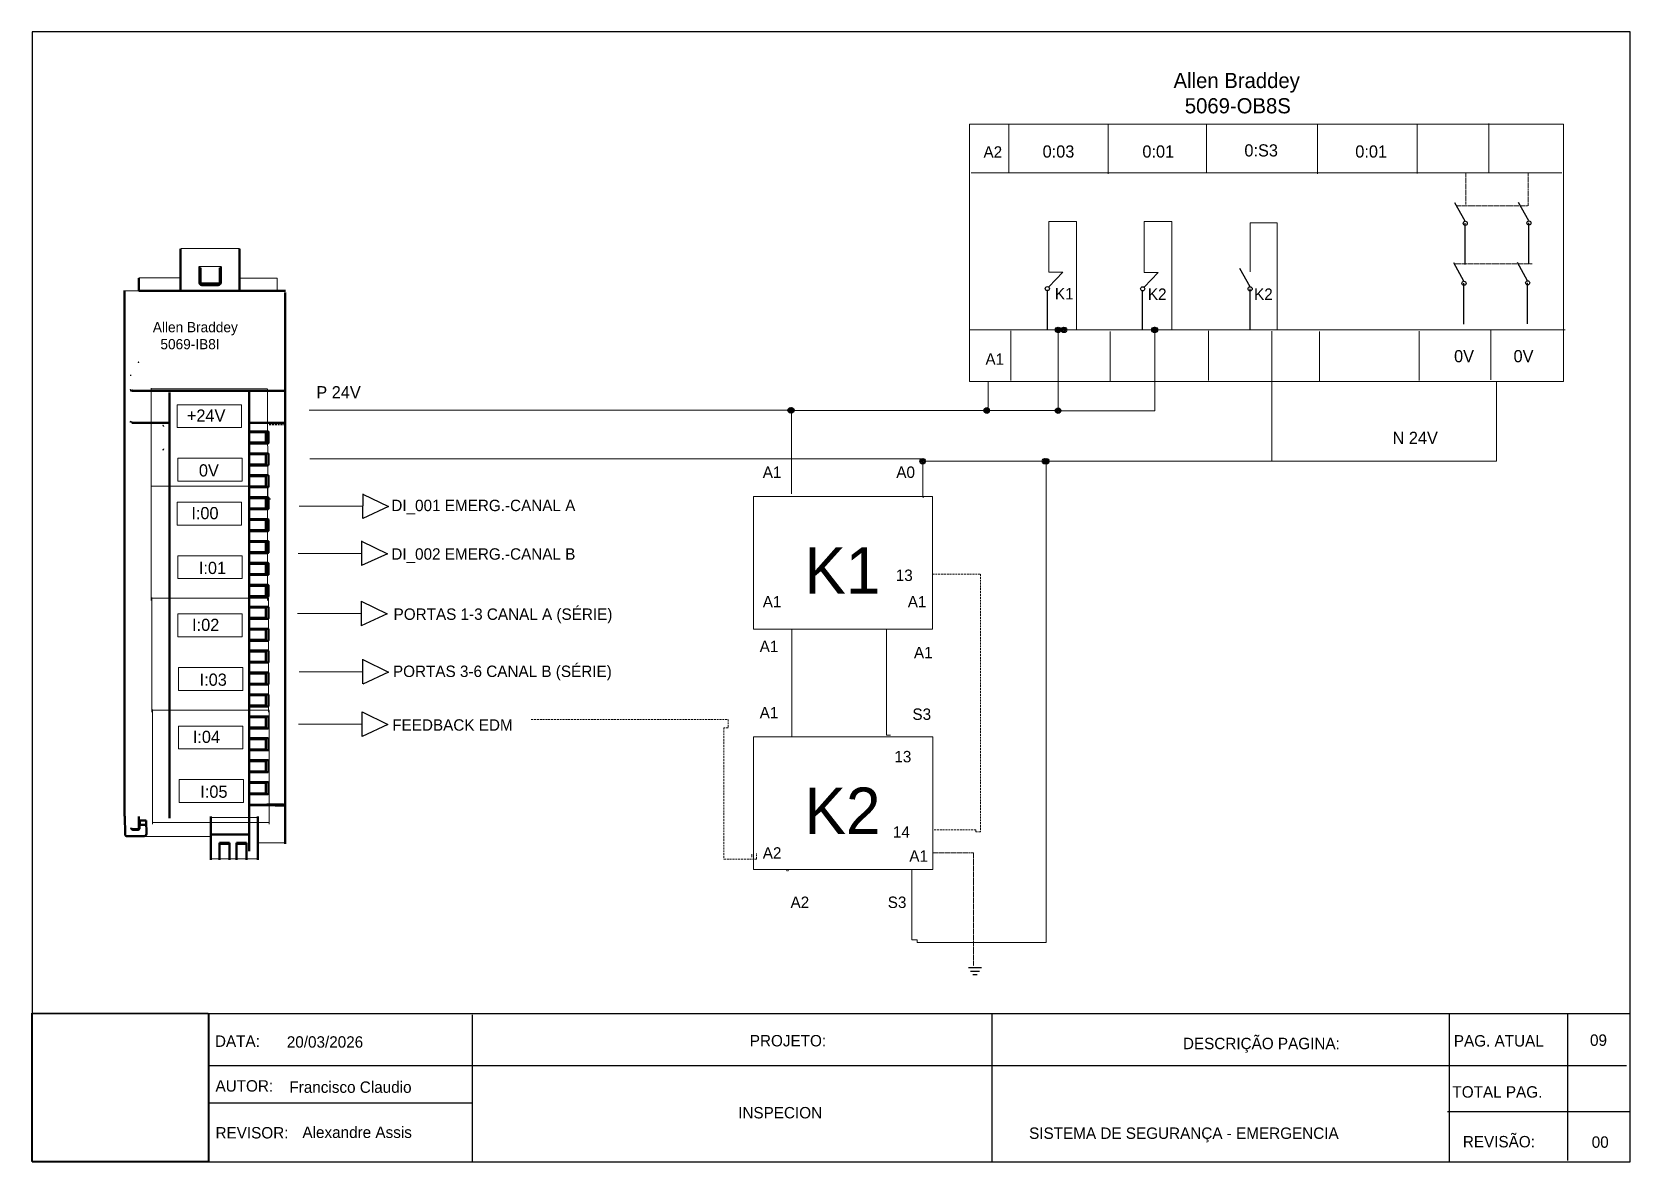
# Model space of a CAD drawing. Extents: x -891 to 6596, y -1 to 298.
# Drawn here: x 3119.2 to 3539.2, y 0.8 to 297.9 of the extents above; entities that cross this region are included whole.
import ezdxf

# ---------------------------------------------------------------- set-up
doc = ezdxf.new("R2010")
doc.units = 0
doc.header["$MEASUREMENT"] = 0
doc.linetypes.add('DASHED', pattern=[0.75, 0.5, -0.25])
doc.linetypes.add('HIDDEN2', pattern=[0.1875, 0.125, -0.0625])
for name, color, linetype, lineweight in [('AM_0', 7, 'Continuous', 50), ('AM_4', 3, 'Continuous', 25), ('AM_9', 6, 'DASHED', 25)]:
    doc.layers.add(name, color=color, linetype=linetype, lineweight=lineweight)
doc.layers.add('RED_2.5mm^2', color=1, linetype='Continuous')
doc.layers.add('SYMS', color=7, linetype='Continuous')
doc.styles.add('WD', font='romans.shx')
picture_1 = doc.add_image_def('image1.png', size_in_pixel=(222, 187))

# ---------------------------------------------------------------- blocks, each defined once
blk = doc.blocks.new('WDDOT')
for radius in [0.72, 0.449, 0.223]:
    blk.add_circle((0, 0), radius)
blk = doc.blocks.new('VGND2')
for p, q in [((0.09375, 0), (-0.09375, 0)), ((-0.0625, -0.046875), (0.0625, -0.046875)), ((-0.03125, -0.09375), (0.03125, -0.09375))]:
    blk.add_line(p, q)
at = {"style": 'WD', "flags": 1}
blk.add_attdef('X2TERM01', (0, 0), '', height=0.01, dxfattribs=at)

msp = doc.modelspace()

# ---------------------------------------------------------------- linework, layer by layer
for p, q in [((3539.212, 297.898), (3119.212, 297.898)), ((3119.212, 297.898), (3119.212, 0.898)), ((3539.212, 0.898), (3539.212, 297.898)), ((3495.898, 248.135), (3493.201, 252.989)), ((3512.631, 248.235), (3509.934, 253.09)), ((3495.898, 236.807), (3495.898, 247.595)), ((3512.631, 236.908), (3512.631, 247.696)), ((3439.356, 230.906), (3436.659, 235.76)), ((3495.568, 232.38), (3492.871, 237.235)), ((3512.301, 232.481), (3509.604, 237.335)), ((3495.568, 221.053), (3495.568, 231.841)), ((3512.301, 221.153), (3512.301, 231.941)), ((3386.072, 219.654), (3386.072, 229.902)), ((3411.115, 219.585), (3411.115, 229.834)), ((3439.356, 219.579), (3439.356, 230.367)), ((3165.762, 1.018), (3165.761, 39.659)), ((3234.943, 0.83), (3234.934, 39.5)), ((3371.584, 0.851), (3371.571, 39.685)), ((3522.863, 1.231), (3522.839, 39.957)), ((3119.212, 0.898), (3539.212, 0.898))]:
    msp.add_line(p, q)
at = {"color": 146, "true_color": 0x105689}
for p, q in [((3206.111, 176.467), (3206.095, 169.992)), ((3206.136, 176.428), (3212.936, 173.113)), ((3212.936, 173.113), (3206.12, 169.968)), ((3205.794, 164.103), (3205.778, 157.629)), ((3205.819, 164.065), (3212.618, 160.749)), ((3212.618, 160.749), (3205.802, 157.605)), ((3205.703, 148.265), (3205.687, 141.791)), ((3205.727, 148.227), (3212.527, 144.911)), ((3212.527, 144.911), (3205.711, 141.767)), ((3206.1, 132.989), (3206.084, 126.515)), ((3206.124, 132.951), (3212.924, 129.635)), ((3212.924, 129.635), (3206.108, 126.491)), ((3205.931, 119.196), (3205.915, 112.721)), ((3205.955, 119.157), (3212.755, 115.842)), ((3212.755, 115.842), (3205.939, 112.697))]:
    msp.add_line(p, q, dxfattribs=at)
at = {"linetype": 'Continuous'}
for p, q in [((3119.371, 39.913), (3539.21, 39.916)), ((3491.675, 39.918), (3491.68, 0.843)), ((3491.38, 26.158), (3165.564, 26.121)), ((3491.322, 26.183), (3538.24, 26.183)), ((3165.658, 16.384), (3234.938, 16.398)), ((3491.231, 14.1), (3539.052, 14.1))]:
    msp.add_line(p, q, dxfattribs=at)
for centre in [(3495.898, 247.595), (3512.631, 247.696), (3495.568, 231.841), (3512.301, 231.941), (3386.072, 230.442), (3411.115, 230.373), (3439.356, 230.367)]:
    msp.add_circle(centre, 0.539)
at = {"layer": 'AM_0'}
for p, q in [((3158.269, 240.904), (3158.269, 229.83)), ((3173.77, 240.904), (3173.77, 229.83)), ((3163.188, 232.017), (3163.188, 236.207)), ((3163.499, 235.896), (3163.499, 231.762)), ((3168.542, 235.896), (3168.542, 231.762)), ((3168.804, 236.207), (3168.804, 232.017)), ((3147.317, 233.205), (3147.317, 229.774)), ((3163.499, 231.762), (3168.542, 231.762)), ((3168.164, 231.377), (3163.828, 231.377)), ((3143.49, 229.932), (3143.541, 91.79)), ((3185.847, 229.83), (3147.317, 229.83)), ((3185.743, 229.403), (3185.743, 84.489)), ((3145.243, 203.661), (3145.115, 203.661)), ((3145.536, 203.6), (3145.408, 203.6)), ((3145.408, 203.555), (3185.566, 203.555)), ((3155.314, 203.157), (3155.314, 91.263)), ((3176.297, 91.662), (3176.297, 203.555)), ((3155.13, 195.168), (3145.408, 195.169)), ((3185.847, 195.169), (3176.297, 195.169)), ((3181.161, 192.893), (3176.297, 192.893)), ((3176.297, 189.735), (3181.161, 189.735)), ((3176.299, 192.378), (3176.299, 190.25)), ((3180.654, 192.675), (3176.52, 192.602)), ((3176.52, 190.026), (3180.654, 189.954)), ((3180.654, 189.954), (3180.654, 192.675)), ((3181.385, 189.96), (3181.385, 192.668)), ((3181.161, 187.13), (3176.297, 187.13)), ((3176.299, 186.615), (3176.299, 184.488)), ((3180.654, 186.912), (3176.52, 186.84)), ((3180.654, 184.191), (3180.654, 186.912)), ((3181.385, 184.197), (3181.385, 186.906)), ((3176.297, 183.973), (3181.161, 183.973)), ((3181.161, 181.368), (3176.297, 181.368)), ((3176.299, 180.853), (3176.299, 178.725)), ((3176.52, 184.263), (3180.654, 184.191)), ((3180.654, 181.149), (3176.52, 181.077)), ((3180.654, 178.428), (3180.654, 181.149)), ((3181.385, 178.435), (3181.385, 181.143)), ((3176.297, 178.21), (3181.161, 178.21)), ((3176.52, 178.5), (3180.654, 178.428)), ((3181.161, 175.605), (3176.297, 175.605)), ((3176.297, 172.447), (3181.161, 172.447)), ((3176.299, 175.09), (3176.299, 172.962)), ((3180.654, 175.387), (3176.52, 175.315)), ((3176.52, 172.738), (3180.654, 172.666)), ((3180.654, 172.666), (3180.654, 175.387)), ((3181.385, 172.672), (3181.385, 175.38)), ((3181.161, 169.842), (3176.297, 169.842)), ((3176.299, 169.327), (3176.299, 167.2)), ((3180.654, 169.624), (3176.52, 169.552)), ((3180.654, 166.903), (3180.654, 169.624)), ((3181.385, 166.909), (3181.385, 169.618)), ((3176.297, 166.685), (3181.161, 166.685)), ((3181.161, 164.08), (3176.297, 164.08)), ((3176.52, 166.975), (3180.654, 166.903)), ((3180.654, 163.861), (3176.52, 163.789)), ((3180.654, 161.14), (3180.654, 163.861)), ((3181.385, 161.147), (3181.385, 163.855)), ((3176.297, 160.922), (3181.161, 160.922)), ((3176.299, 163.565), (3176.299, 161.437)), ((3176.52, 161.213), (3180.654, 161.14)), ((3181.161, 158.317), (3176.297, 158.317)), ((3176.299, 157.802), (3176.299, 155.675)), ((3180.654, 158.099), (3176.52, 158.027)), ((3176.52, 155.45), (3180.654, 155.378)), ((3180.654, 155.378), (3180.654, 158.099)), ((3181.385, 155.384), (3181.385, 158.093)), ((3176.297, 155.16), (3181.161, 155.16)), ((3181.161, 152.555), (3176.297, 152.555)), ((3176.299, 152.039), (3176.299, 149.912)), ((3180.654, 152.336), (3176.52, 152.264)), ((3180.654, 149.615), (3180.654, 152.336)), ((3181.385, 149.622), (3181.385, 152.33)), ((3176.297, 149.397), (3181.161, 149.397)), ((3176.52, 149.687), (3180.654, 149.615)), ((3181.161, 146.792), (3176.297, 146.792)), ((3176.297, 143.634), (3181.161, 143.634)), ((3176.299, 146.277), (3176.299, 144.149)), ((3180.654, 146.574), (3176.52, 146.501)), ((3176.52, 143.925), (3180.654, 143.853)), ((3180.654, 143.853), (3180.654, 146.574)), ((3181.385, 143.859), (3181.385, 146.567)), ((3181.161, 141.029), (3176.297, 141.029)), ((3176.299, 140.514), (3176.299, 138.387)), ((3180.654, 140.811), (3176.52, 140.739)), ((3180.654, 138.09), (3180.654, 140.811)), ((3181.385, 138.096), (3181.385, 140.805)), ((3176.297, 137.872), (3181.161, 137.872)), ((3181.161, 135.267), (3176.297, 135.267)), ((3176.299, 134.752), (3176.299, 132.624)), ((3176.52, 138.162), (3180.654, 138.09)), ((3180.654, 135.048), (3176.52, 134.976)), ((3180.654, 132.327), (3180.654, 135.048)), ((3181.385, 132.334), (3181.385, 135.042)), ((3176.297, 132.109), (3181.161, 132.109)), ((3176.52, 132.4), (3180.654, 132.327)), ((3181.161, 129.504), (3176.297, 129.504)), ((3176.297, 126.346), (3181.161, 126.346)), ((3176.299, 128.989), (3176.299, 126.862)), ((3180.654, 129.286), (3176.52, 129.214)), ((3176.52, 126.637), (3180.654, 126.565)), ((3180.654, 126.565), (3180.654, 129.286)), ((3181.385, 126.571), (3181.385, 129.279)), ((3181.161, 123.741), (3176.297, 123.741)), ((3176.299, 123.226), (3176.299, 121.099)), ((3180.654, 123.523), (3176.52, 123.451)), ((3180.654, 120.802), (3180.654, 123.523)), ((3181.385, 120.808), (3181.385, 123.517)), ((3176.297, 120.584), (3181.161, 120.584)), ((3181.161, 117.979), (3176.297, 117.979)), ((3176.52, 120.874), (3180.654, 120.802)), ((3180.654, 117.761), (3176.52, 117.688)), ((3180.654, 115.039), (3180.654, 117.761)), ((3181.385, 115.046), (3181.385, 117.754)), ((3176.297, 114.821), (3181.161, 114.821)), ((3176.299, 117.464), (3176.299, 115.336)), ((3176.52, 115.112), (3180.654, 115.039)), ((3181.161, 112.216), (3176.297, 112.216)), ((3176.299, 111.701), (3176.299, 109.574)), ((3180.654, 111.998), (3176.52, 111.926)), ((3176.52, 109.349), (3180.654, 109.277)), ((3180.654, 109.277), (3180.654, 111.998)), ((3181.385, 109.283), (3181.385, 111.992)), ((3176.297, 109.059), (3181.161, 109.059)), ((3181.161, 106.454), (3176.297, 106.454)), ((3176.299, 105.939), (3176.299, 103.811)), ((3180.654, 106.235), (3176.52, 106.163)), ((3180.654, 103.514), (3180.654, 106.235)), ((3181.385, 103.521), (3181.385, 106.229)), ((3176.297, 103.296), (3181.161, 103.296)), ((3176.52, 103.586), (3180.654, 103.514)), ((3181.161, 100.691), (3176.297, 100.691)), ((3176.297, 97.533), (3181.161, 97.533)), ((3176.299, 100.176), (3176.299, 98.048)), ((3180.654, 100.473), (3176.52, 100.401)), ((3176.52, 97.824), (3180.654, 97.752)), ((3180.654, 97.752), (3180.654, 100.473)), ((3181.385, 97.758), (3181.385, 100.466)), ((3176.299, 93.246), (3176.297, 93.246)), ((3176.299, 91.662), (3176.299, 94.367)), ((3185.295, 94.925), (3176.514, 94.772)), ((3176.52, 94.592), (3180.837, 94.667)), ((3180.837, 94.667), (3185.315, 94.433)), ((3181.53, 94.859), (3181.53, 94.661)), ((3185.847, 94.661), (3181.53, 94.661)), ((3143.592, 91.722), (3143.674, 87.004)), ((3147.317, 88.292), (3145.408, 88.292)), ((3147.317, 91.662), (3147.317, 88.292)), ((3147.515, 90.599), (3147.482, 88.679)), ((3149.214, 89.453), (3147.495, 89.453)), ((3149.194, 90.599), (3147.515, 90.599)), ((3149.255, 87.101), (3149.194, 90.599)), ((3166.189, 91.662), (3166.189, 80.26)), ((3176.288, 91.662), (3176.288, 82.576)), ((3178.534, 91.662), (3178.534, 80.26)), ((3144.246, 86.452), (3148.704, 86.53)), ((3146.92, 88.127), (3145.805, 88.127)), ((3166.189, 86.91), (3176.288, 86.91)), ((3168.475, 84.724), (3168.475, 80.26)), ((3171.092, 84.724), (3168.475, 84.724)), ((3171.092, 84.724), (3171.092, 80.26)), ((3172.968, 84.724), (3172.968, 80.26)), ((3175.586, 84.724), (3172.968, 84.724)), ((3175.586, 84.724), (3175.586, 80.26))]:
    msp.add_line(p, q, dxfattribs=at)
for points in [[(3176.52, 192.602), (3176.5, 192.601), (3176.481, 192.598), (3176.462, 192.594), (3176.443, 192.588), (3176.425, 192.58), (3176.408, 192.57), (3176.392, 192.56), (3176.376, 192.547), (3176.362, 192.534), (3176.349, 192.519), (3176.337, 192.503), (3176.327, 192.487), (3176.318, 192.469), (3176.311, 192.451), (3176.306, 192.432), (3176.302, 192.413), (3176.299, 192.393), (3176.299, 192.378)], [(3176.299, 190.25), (3176.3, 190.231), (3176.302, 190.211), (3176.307, 190.192), (3176.312, 190.173), (3176.32, 190.155), (3176.329, 190.138), (3176.34, 190.121), (3176.351, 190.106), (3176.365, 190.091), (3176.379, 190.078), (3176.395, 190.066), (3176.411, 190.056), (3176.429, 190.047), (3176.447, 190.039), (3176.465, 190.033), (3176.485, 190.029), (3176.504, 190.027), (3176.52, 190.026)], [(3181.385, 192.668), (3181.384, 192.688), (3181.382, 192.707), (3181.378, 192.726), (3181.372, 192.745), (3181.364, 192.763), (3181.355, 192.781), (3181.345, 192.797), (3181.333, 192.813), (3181.32, 192.827), (3181.305, 192.84), (3181.29, 192.852), (3181.273, 192.863), (3181.256, 192.872), (3181.237, 192.879), (3181.219, 192.885), (3181.2, 192.889), (3181.18, 192.892), (3181.161, 192.893)], [(3181.161, 189.735), (3181.18, 189.736), (3181.2, 189.739), (3181.219, 189.743), (3181.237, 189.749), (3181.256, 189.756), (3181.273, 189.765), (3181.29, 189.776), (3181.305, 189.788), (3181.32, 189.801), (3181.333, 189.815), (3181.345, 189.831), (3181.355, 189.848), (3181.364, 189.865), (3181.372, 189.883), (3181.378, 189.902), (3181.382, 189.921), (3181.384, 189.94), (3181.385, 189.96)], [(3176.52, 186.84), (3176.5, 186.839), (3176.481, 186.836), (3176.462, 186.831), (3176.443, 186.825), (3176.425, 186.817), (3176.408, 186.808), (3176.392, 186.797), (3176.376, 186.785), (3176.362, 186.771), (3176.349, 186.757), (3176.337, 186.741), (3176.327, 186.724), (3176.318, 186.707), (3176.311, 186.688), (3176.306, 186.67), (3176.302, 186.65), (3176.299, 186.631), (3176.299, 186.615)], [(3181.385, 186.906), (3181.384, 186.925), (3181.382, 186.945), (3181.378, 186.964), (3181.372, 186.982), (3181.364, 187.001), (3181.355, 187.018), (3181.345, 187.034), (3181.333, 187.05), (3181.32, 187.064), (3181.305, 187.078), (3181.29, 187.09), (3181.273, 187.1), (3181.256, 187.109), (3181.237, 187.117), (3181.219, 187.123), (3181.2, 187.127), (3181.18, 187.129), (3181.161, 187.13)], [(3176.299, 184.488), (3176.3, 184.468), (3176.302, 184.449), (3176.307, 184.43), (3176.312, 184.411), (3176.32, 184.393), (3176.329, 184.375), (3176.34, 184.359), (3176.351, 184.343), (3176.365, 184.329), (3176.379, 184.316), (3176.395, 184.304), (3176.411, 184.293), (3176.429, 184.284), (3176.447, 184.277), (3176.465, 184.271), (3176.485, 184.266), (3176.504, 184.264), (3176.52, 184.263)], [(3176.52, 181.077), (3176.5, 181.076), (3176.481, 181.073), (3176.462, 181.069), (3176.443, 181.062), (3176.425, 181.054), (3176.408, 181.045), (3176.392, 181.034), (3176.376, 181.022), (3176.362, 181.009), (3176.349, 180.994), (3176.337, 180.978), (3176.327, 180.961), (3176.318, 180.944), (3176.311, 180.926), (3176.306, 180.907), (3176.302, 180.888), (3176.299, 180.868), (3176.299, 180.853)], [(3181.161, 183.973), (3181.18, 183.973), (3181.2, 183.976), (3181.219, 183.98), (3181.237, 183.986), (3181.256, 183.994), (3181.273, 184.003), (3181.29, 184.013), (3181.305, 184.025), (3181.32, 184.038), (3181.333, 184.053), (3181.345, 184.068), (3181.355, 184.085), (3181.364, 184.102), (3181.372, 184.12), (3181.378, 184.139), (3181.382, 184.158), (3181.384, 184.178), (3181.385, 184.197)], [(3181.385, 181.143), (3181.384, 181.163), (3181.382, 181.182), (3181.378, 181.201), (3181.372, 181.22), (3181.364, 181.238), (3181.355, 181.255), (3181.345, 181.272), (3181.333, 181.287), (3181.32, 181.302), (3181.305, 181.315), (3181.29, 181.327), (3181.273, 181.338), (3181.256, 181.347), (3181.237, 181.354), (3181.219, 181.36), (3181.2, 181.364), (3181.18, 181.367), (3181.161, 181.368)], [(3176.299, 178.725), (3176.3, 178.706), (3176.302, 178.686), (3176.307, 178.667), (3176.312, 178.648), (3176.32, 178.63), (3176.329, 178.613), (3176.34, 178.596), (3176.351, 178.581), (3176.365, 178.566), (3176.379, 178.553), (3176.395, 178.541), (3176.411, 178.531), (3176.429, 178.521), (3176.447, 178.514), (3176.465, 178.508), (3176.485, 178.504), (3176.504, 178.501), (3176.52, 178.5)], [(3181.161, 178.21), (3181.18, 178.211), (3181.2, 178.213), (3181.219, 178.218), (3181.237, 178.224), (3181.256, 178.231), (3181.273, 178.24), (3181.29, 178.251), (3181.305, 178.263), (3181.32, 178.276), (3181.333, 178.29), (3181.345, 178.306), (3181.355, 178.322), (3181.364, 178.34), (3181.372, 178.358), (3181.378, 178.377), (3181.382, 178.396), (3181.384, 178.415), (3181.385, 178.435)], [(3176.52, 175.315), (3176.5, 175.313), (3176.481, 175.31), (3176.462, 175.306), (3176.443, 175.3), (3176.425, 175.292), (3176.408, 175.283), (3176.392, 175.272), (3176.376, 175.259), (3176.362, 175.246), (3176.349, 175.231), (3176.337, 175.216), (3176.327, 175.199), (3176.318, 175.181), (3176.311, 175.163), (3176.306, 175.144), (3176.302, 175.125), (3176.299, 175.106), (3176.299, 175.09)], [(3176.299, 172.962), (3176.3, 172.943), (3176.302, 172.923), (3176.307, 172.904), (3176.312, 172.886), (3176.32, 172.868), (3176.329, 172.85), (3176.34, 172.834), (3176.351, 172.818), (3176.365, 172.804), (3176.379, 172.79), (3176.395, 172.778), (3176.411, 172.768), (3176.429, 172.759), (3176.447, 172.751), (3176.465, 172.745), (3176.485, 172.741), (3176.504, 172.739), (3176.52, 172.738)], [(3181.385, 175.38), (3181.384, 175.4), (3181.382, 175.419), (3181.378, 175.439), (3181.372, 175.457), (3181.364, 175.475), (3181.355, 175.493), (3181.345, 175.509), (3181.333, 175.525), (3181.32, 175.539), (3181.305, 175.552), (3181.29, 175.564), (3181.273, 175.575), (3181.256, 175.584), (3181.237, 175.591), (3181.219, 175.597), (3181.2, 175.602), (3181.18, 175.604), (3181.161, 175.605)], [(3181.161, 172.447), (3181.18, 172.448), (3181.2, 172.451), (3181.219, 172.455), (3181.237, 172.461), (3181.256, 172.468), (3181.273, 172.477), (3181.29, 172.488), (3181.305, 172.5), (3181.32, 172.513), (3181.333, 172.528), (3181.345, 172.543), (3181.355, 172.56), (3181.364, 172.577), (3181.372, 172.595), (3181.378, 172.614), (3181.382, 172.633), (3181.384, 172.652), (3181.385, 172.672)], [(3176.52, 169.552), (3176.5, 169.551), (3176.481, 169.548), (3176.462, 169.543), (3176.443, 169.537), (3176.425, 169.529), (3176.408, 169.52), (3176.392, 169.509), (3176.376, 169.497), (3176.362, 169.483), (3176.349, 169.469), (3176.337, 169.453), (3176.327, 169.436), (3176.318, 169.419), (3176.311, 169.4), (3176.306, 169.382), (3176.302, 169.362), (3176.299, 169.343), (3176.299, 169.327)], [(3181.385, 169.618), (3181.384, 169.637), (3181.382, 169.657), (3181.378, 169.676), (3181.372, 169.695), (3181.364, 169.713), (3181.355, 169.73), (3181.345, 169.747), (3181.333, 169.762), (3181.32, 169.777), (3181.305, 169.79), (3181.29, 169.802), (3181.273, 169.812), (3181.256, 169.821), (3181.237, 169.829), (3181.219, 169.835), (3181.2, 169.839), (3181.18, 169.842), (3181.161, 169.842)], [(3176.299, 167.2), (3176.3, 167.18), (3176.302, 167.161), (3176.307, 167.142), (3176.312, 167.123), (3176.32, 167.105), (3176.329, 167.088), (3176.34, 167.071), (3176.351, 167.055), (3176.365, 167.041), (3176.379, 167.028), (3176.395, 167.016), (3176.411, 167.005), (3176.429, 166.996), (3176.447, 166.989), (3176.465, 166.983), (3176.485, 166.979), (3176.504, 166.976), (3176.52, 166.975)], [(3181.161, 166.685), (3181.18, 166.686), (3181.2, 166.688), (3181.219, 166.692), (3181.237, 166.698), (3181.256, 166.706), (3181.273, 166.715), (3181.29, 166.725), (3181.305, 166.737), (3181.32, 166.751), (3181.333, 166.765), (3181.345, 166.781), (3181.355, 166.797), (3181.364, 166.814), (3181.372, 166.833), (3181.378, 166.851), (3181.382, 166.87), (3181.384, 166.89), (3181.385, 166.909)], [(3181.385, 163.855), (3181.384, 163.875), (3181.382, 163.894), (3181.378, 163.913), (3181.372, 163.932), (3181.364, 163.95), (3181.355, 163.967), (3181.345, 163.984), (3181.333, 164), (3181.32, 164.014), (3181.305, 164.027), (3181.29, 164.039), (3181.273, 164.05), (3181.256, 164.059), (3181.237, 164.066), (3181.219, 164.072), (3181.2, 164.076), (3181.18, 164.079), (3181.161, 164.08)], [(3176.52, 163.789), (3176.5, 163.788), (3176.481, 163.785), (3176.462, 163.781), (3176.443, 163.774), (3176.425, 163.767), (3176.408, 163.757), (3176.392, 163.746), (3176.376, 163.734), (3176.362, 163.721), (3176.349, 163.706), (3176.337, 163.69), (3176.327, 163.674), (3176.318, 163.656), (3176.311, 163.638), (3176.306, 163.619), (3176.302, 163.6), (3176.299, 163.58), (3176.299, 163.565)], [(3176.299, 161.437), (3176.3, 161.418), (3176.302, 161.398), (3176.307, 161.379), (3176.312, 161.36), (3176.32, 161.342), (3176.329, 161.325), (3176.34, 161.308), (3176.351, 161.293), (3176.365, 161.278), (3176.379, 161.265), (3176.395, 161.253), (3176.411, 161.243), (3176.429, 161.234), (3176.447, 161.226), (3176.465, 161.22), (3176.485, 161.216), (3176.504, 161.213), (3176.52, 161.213)], [(3181.161, 160.922), (3181.18, 160.923), (3181.2, 160.926), (3181.219, 160.93), (3181.237, 160.936), (3181.256, 160.943), (3181.273, 160.952), (3181.29, 160.963), (3181.305, 160.975), (3181.32, 160.988), (3181.333, 161.002), (3181.345, 161.018), (3181.355, 161.034), (3181.364, 161.052), (3181.372, 161.07), (3181.378, 161.089), (3181.382, 161.108), (3181.384, 161.127), (3181.385, 161.147)], [(3176.52, 158.027), (3176.5, 158.026), (3176.481, 158.023), (3176.462, 158.018), (3176.443, 158.012), (3176.425, 158.004), (3176.408, 157.995), (3176.392, 157.984), (3176.376, 157.972), (3176.362, 157.958), (3176.349, 157.943), (3176.337, 157.928), (3176.327, 157.911), (3176.318, 157.893), (3176.311, 157.875), (3176.306, 157.856), (3176.302, 157.837), (3176.299, 157.818), (3176.299, 157.802)], [(3176.299, 155.675), (3176.3, 155.655), (3176.302, 155.636), (3176.307, 155.616), (3176.312, 155.598), (3176.32, 155.58), (3176.329, 155.562), (3176.34, 155.546), (3176.351, 155.53), (3176.365, 155.516), (3176.379, 155.503), (3176.395, 155.491), (3176.411, 155.48), (3176.429, 155.471), (3176.447, 155.463), (3176.465, 155.458), (3176.485, 155.453), (3176.504, 155.451), (3176.52, 155.45)], [(3181.385, 158.093), (3181.384, 158.112), (3181.382, 158.132), (3181.378, 158.151), (3181.372, 158.169), (3181.364, 158.187), (3181.355, 158.205), (3181.345, 158.221), (3181.333, 158.237), (3181.32, 158.251), (3181.305, 158.265), (3181.29, 158.277), (3181.273, 158.287), (3181.256, 158.296), (3181.237, 158.304), (3181.219, 158.31), (3181.2, 158.314), (3181.18, 158.316), (3181.161, 158.317)], [(3176.52, 152.264), (3176.5, 152.263), (3176.481, 152.26), (3176.462, 152.255), (3176.443, 152.249), (3176.425, 152.241), (3176.408, 152.232), (3176.392, 152.221), (3176.376, 152.209), (3176.362, 152.196), (3176.349, 152.181), (3176.337, 152.165), (3176.327, 152.148), (3176.318, 152.131), (3176.311, 152.113), (3176.306, 152.094), (3176.302, 152.075), (3176.299, 152.055), (3176.299, 152.039)], [(3181.161, 155.16), (3181.18, 155.16), (3181.2, 155.163), (3181.219, 155.167), (3181.237, 155.173), (3181.256, 155.181), (3181.273, 155.19), (3181.29, 155.2), (3181.305, 155.212), (3181.32, 155.225), (3181.333, 155.24), (3181.345, 155.255), (3181.355, 155.272), (3181.364, 155.289), (3181.372, 155.307), (3181.378, 155.326), (3181.382, 155.345), (3181.384, 155.365), (3181.385, 155.384)], [(3181.385, 152.33), (3181.384, 152.349), (3181.382, 152.369), (3181.378, 152.388), (3181.372, 152.407), (3181.364, 152.425), (3181.355, 152.442), (3181.345, 152.459), (3181.333, 152.474), (3181.32, 152.489), (3181.305, 152.502), (3181.29, 152.514), (3181.273, 152.524), (3181.256, 152.533), (3181.237, 152.541), (3181.219, 152.547), (3181.2, 152.551), (3181.18, 152.554), (3181.161, 152.555)], [(3176.299, 149.912), (3176.3, 149.892), (3176.302, 149.873), (3176.307, 149.854), (3176.312, 149.835), (3176.32, 149.817), (3176.329, 149.8), (3176.34, 149.783), (3176.351, 149.768), (3176.365, 149.753), (3176.379, 149.74), (3176.395, 149.728), (3176.411, 149.717), (3176.429, 149.708), (3176.447, 149.701), (3176.465, 149.695), (3176.485, 149.691), (3176.504, 149.688), (3176.52, 149.687)], [(3181.161, 149.397), (3181.18, 149.398), (3181.2, 149.4), (3181.219, 149.405), (3181.237, 149.41), (3181.256, 149.418), (3181.273, 149.427), (3181.29, 149.438), (3181.305, 149.449), (3181.32, 149.463), (3181.333, 149.477), (3181.345, 149.493), (3181.355, 149.509), (3181.364, 149.527), (3181.372, 149.545), (3181.378, 149.563), (3181.382, 149.583), (3181.384, 149.602), (3181.385, 149.622)], [(3176.52, 146.501), (3176.5, 146.5), (3176.481, 146.497), (3176.462, 146.493), (3176.443, 146.487), (3176.425, 146.479), (3176.408, 146.469), (3176.392, 146.459), (3176.376, 146.446), (3176.362, 146.433), (3176.349, 146.418), (3176.337, 146.402), (3176.327, 146.386), (3176.318, 146.368), (3176.311, 146.35), (3176.306, 146.331), (3176.302, 146.312), (3176.299, 146.293), (3176.299, 146.277)], [(3176.299, 144.149), (3176.3, 144.13), (3176.302, 144.11), (3176.307, 144.091), (3176.312, 144.073), (3176.32, 144.054), (3176.329, 144.037), (3176.34, 144.021), (3176.351, 144.005), (3176.365, 143.991), (3176.379, 143.977), (3176.395, 143.965), (3176.411, 143.955), (3176.429, 143.946), (3176.447, 143.938), (3176.465, 143.932), (3176.485, 143.928), (3176.504, 143.926), (3176.52, 143.925)], [(3181.385, 146.567), (3181.384, 146.587), (3181.382, 146.606), (3181.378, 146.625), (3181.372, 146.644), (3181.364, 146.662), (3181.355, 146.68), (3181.345, 146.696), (3181.333, 146.712), (3181.32, 146.726), (3181.305, 146.739), (3181.29, 146.751), (3181.273, 146.762), (3181.256, 146.771), (3181.237, 146.778), (3181.219, 146.784), (3181.2, 146.789), (3181.18, 146.791), (3181.161, 146.792)], [(3181.161, 143.634), (3181.18, 143.635), (3181.2, 143.638), (3181.219, 143.642), (3181.237, 143.648), (3181.256, 143.655), (3181.273, 143.664), (3181.29, 143.675), (3181.305, 143.687), (3181.32, 143.7), (3181.333, 143.715), (3181.345, 143.73), (3181.355, 143.747), (3181.364, 143.764), (3181.372, 143.782), (3181.378, 143.801), (3181.382, 143.82), (3181.384, 143.839), (3181.385, 143.859)], [(3176.52, 140.739), (3176.5, 140.738), (3176.481, 140.735), (3176.462, 140.73), (3176.443, 140.724), (3176.425, 140.716), (3176.408, 140.707), (3176.392, 140.696), (3176.376, 140.684), (3176.362, 140.67), (3176.349, 140.656), (3176.337, 140.64), (3176.327, 140.623), (3176.318, 140.606), (3176.311, 140.587), (3176.306, 140.569), (3176.302, 140.549), (3176.299, 140.53), (3176.299, 140.514)], [(3181.385, 140.805), (3181.384, 140.824), (3181.382, 140.844), (3181.378, 140.863), (3181.372, 140.881), (3181.364, 140.9), (3181.355, 140.917), (3181.345, 140.934), (3181.333, 140.949), (3181.32, 140.964), (3181.305, 140.977), (3181.29, 140.989), (3181.273, 140.999), (3181.256, 141.008), (3181.237, 141.016), (3181.219, 141.022), (3181.2, 141.026), (3181.18, 141.028), (3181.161, 141.029)], [(3176.299, 138.387), (3176.3, 138.367), (3176.302, 138.348), (3176.307, 138.329), (3176.312, 138.31), (3176.32, 138.292), (3176.329, 138.274), (3176.34, 138.258), (3176.351, 138.242), (3176.365, 138.228), (3176.379, 138.215), (3176.395, 138.203), (3176.411, 138.192), (3176.429, 138.183), (3176.447, 138.176), (3176.465, 138.17), (3176.485, 138.165), (3176.504, 138.163), (3176.52, 138.162)], [(3176.52, 134.976), (3176.5, 134.975), (3176.481, 134.972), (3176.462, 134.968), (3176.443, 134.961), (3176.425, 134.954), (3176.408, 134.944), (3176.392, 134.933), (3176.376, 134.921), (3176.362, 134.908), (3176.349, 134.893), (3176.337, 134.877), (3176.327, 134.861), (3176.318, 134.843), (3176.311, 134.825), (3176.306, 134.806), (3176.302, 134.787), (3176.299, 134.767), (3176.299, 134.752)], [(3181.161, 137.872), (3181.18, 137.873), (3181.2, 137.875), (3181.219, 137.879), (3181.237, 137.885), (3181.256, 137.893), (3181.273, 137.902), (3181.29, 137.912), (3181.305, 137.924), (3181.32, 137.937), (3181.333, 137.952), (3181.345, 137.967), (3181.355, 137.984), (3181.364, 138.001), (3181.372, 138.019), (3181.378, 138.038), (3181.382, 138.057), (3181.384, 138.077), (3181.385, 138.096)], [(3181.385, 135.042), (3181.384, 135.062), (3181.382, 135.081), (3181.378, 135.1), (3181.372, 135.119), (3181.364, 135.137), (3181.355, 135.154), (3181.345, 135.171), (3181.333, 135.186), (3181.32, 135.201), (3181.305, 135.214), (3181.29, 135.226), (3181.273, 135.237), (3181.256, 135.246), (3181.237, 135.253), (3181.219, 135.259), (3181.2, 135.263), (3181.18, 135.266), (3181.161, 135.267)], [(3176.299, 132.624), (3176.3, 132.605), (3176.302, 132.585), (3176.307, 132.566), (3176.312, 132.547), (3176.32, 132.529), (3176.329, 132.512), (3176.34, 132.495), (3176.351, 132.48), (3176.365, 132.465), (3176.379, 132.452), (3176.395, 132.44), (3176.411, 132.43), (3176.429, 132.421), (3176.447, 132.413), (3176.465, 132.407), (3176.485, 132.403), (3176.504, 132.4), (3176.52, 132.4)], [(3181.161, 132.109), (3181.18, 132.11), (3181.2, 132.112), (3181.219, 132.117), (3181.237, 132.123), (3181.256, 132.13), (3181.273, 132.139), (3181.29, 132.15), (3181.305, 132.162), (3181.32, 132.175), (3181.333, 132.189), (3181.345, 132.205), (3181.355, 132.221), (3181.364, 132.239), (3181.372, 132.257), (3181.378, 132.276), (3181.382, 132.295), (3181.384, 132.314), (3181.385, 132.334)], [(3176.52, 129.214), (3176.5, 129.212), (3176.481, 129.21), (3176.462, 129.205), (3176.443, 129.199), (3176.425, 129.191), (3176.408, 129.182), (3176.392, 129.171), (3176.376, 129.159), (3176.362, 129.145), (3176.349, 129.13), (3176.337, 129.115), (3176.327, 129.098), (3176.318, 129.08), (3176.311, 129.062), (3176.306, 129.043), (3176.302, 129.024), (3176.299, 129.005), (3176.299, 128.989)], [(3176.299, 126.862), (3176.3, 126.842), (3176.302, 126.822), (3176.307, 126.803), (3176.312, 126.785), (3176.32, 126.767), (3176.329, 126.749), (3176.34, 126.733), (3176.351, 126.717), (3176.365, 126.703), (3176.379, 126.689), (3176.395, 126.677), (3176.411, 126.667), (3176.429, 126.658), (3176.447, 126.65), (3176.465, 126.645), (3176.485, 126.64), (3176.504, 126.638), (3176.52, 126.637)], [(3181.385, 129.279), (3181.384, 129.299), (3181.382, 129.318), (3181.378, 129.338), (3181.372, 129.356), (3181.364, 129.374), (3181.355, 129.392), (3181.345, 129.408), (3181.333, 129.424), (3181.32, 129.438), (3181.305, 129.452), (3181.29, 129.463), (3181.273, 129.474), (3181.256, 129.483), (3181.237, 129.491), (3181.219, 129.496), (3181.2, 129.501), (3181.18, 129.503), (3181.161, 129.504)], [(3181.161, 126.346), (3181.18, 126.347), (3181.2, 126.35), (3181.219, 126.354), (3181.237, 126.36), (3181.256, 126.367), (3181.273, 126.377), (3181.29, 126.387), (3181.305, 126.399), (3181.32, 126.412), (3181.333, 126.427), (3181.345, 126.442), (3181.355, 126.459), (3181.364, 126.476), (3181.372, 126.494), (3181.378, 126.513), (3181.382, 126.532), (3181.384, 126.552), (3181.385, 126.571)], [(3176.52, 123.451), (3176.5, 123.45), (3176.481, 123.447), (3176.462, 123.442), (3176.443, 123.436), (3176.425, 123.428), (3176.408, 123.419), (3176.392, 123.408), (3176.376, 123.396), (3176.362, 123.382), (3176.349, 123.368), (3176.337, 123.352), (3176.327, 123.335), (3176.318, 123.318), (3176.311, 123.3), (3176.306, 123.281), (3176.302, 123.262), (3176.299, 123.242), (3176.299, 123.226)], [(3181.385, 123.517), (3181.384, 123.536), (3181.382, 123.556), (3181.378, 123.575), (3181.372, 123.594), (3181.364, 123.612), (3181.355, 123.629), (3181.345, 123.646), (3181.333, 123.661), (3181.32, 123.676), (3181.305, 123.689), (3181.29, 123.701), (3181.273, 123.711), (3181.256, 123.72), (3181.237, 123.728), (3181.219, 123.734), (3181.2, 123.738), (3181.18, 123.741), (3181.161, 123.741)], [(3176.299, 121.099), (3176.3, 121.079), (3176.302, 121.06), (3176.307, 121.041), (3176.312, 121.022), (3176.32, 121.004), (3176.329, 120.987), (3176.34, 120.97), (3176.351, 120.954), (3176.365, 120.94), (3176.379, 120.927), (3176.395, 120.915), (3176.411, 120.904), (3176.429, 120.895), (3176.447, 120.888), (3176.465, 120.882), (3176.485, 120.878), (3176.504, 120.875), (3176.52, 120.874)], [(3176.52, 117.688), (3176.5, 117.687), (3176.481, 117.684), (3176.462, 117.68), (3176.443, 117.673), (3176.425, 117.666), (3176.408, 117.656), (3176.392, 117.646), (3176.376, 117.633), (3176.362, 117.62), (3176.349, 117.605), (3176.337, 117.589), (3176.327, 117.573), (3176.318, 117.555), (3176.311, 117.537), (3176.306, 117.518), (3176.302, 117.499), (3176.299, 117.479), (3176.299, 117.464)], [(3181.161, 120.584), (3181.18, 120.585), (3181.2, 120.587), (3181.219, 120.591), (3181.237, 120.597), (3181.256, 120.605), (3181.273, 120.614), (3181.29, 120.624), (3181.305, 120.636), (3181.32, 120.65), (3181.333, 120.664), (3181.345, 120.68), (3181.355, 120.696), (3181.364, 120.714), (3181.372, 120.732), (3181.378, 120.75), (3181.382, 120.769), (3181.384, 120.789), (3181.385, 120.808)], [(3181.385, 117.754), (3181.384, 117.774), (3181.382, 117.793), (3181.378, 117.812), (3181.372, 117.831), (3181.364, 117.849), (3181.355, 117.867), (3181.345, 117.883), (3181.333, 117.899), (3181.32, 117.913), (3181.305, 117.926), (3181.29, 117.938), (3181.273, 117.949), (3181.256, 117.958), (3181.237, 117.965), (3181.219, 117.971), (3181.2, 117.975), (3181.18, 117.978), (3181.161, 117.979)], [(3176.299, 115.336), (3176.3, 115.317), (3176.302, 115.297), (3176.307, 115.278), (3176.312, 115.259), (3176.32, 115.241), (3176.329, 115.224), (3176.34, 115.207), (3176.351, 115.192), (3176.365, 115.177), (3176.379, 115.164), (3176.395, 115.152), (3176.411, 115.142), (3176.429, 115.133), (3176.447, 115.125), (3176.465, 115.119), (3176.485, 115.115), (3176.504, 115.112), (3176.52, 115.112)], [(3181.161, 114.821), (3181.18, 114.822), (3181.2, 114.825), (3181.219, 114.829), (3181.237, 114.835), (3181.256, 114.842), (3181.273, 114.851), (3181.29, 114.862), (3181.305, 114.874), (3181.32, 114.887), (3181.333, 114.901), (3181.345, 114.917), (3181.355, 114.934), (3181.364, 114.951), (3181.372, 114.969), (3181.378, 114.988), (3181.382, 115.007), (3181.384, 115.026), (3181.385, 115.046)], [(3176.52, 111.926), (3176.5, 111.925), (3176.481, 111.922), (3176.462, 111.917), (3176.443, 111.911), (3176.425, 111.903), (3176.408, 111.894), (3176.392, 111.883), (3176.376, 111.871), (3176.362, 111.857), (3176.349, 111.843), (3176.337, 111.827), (3176.327, 111.81), (3176.318, 111.793), (3176.311, 111.774), (3176.306, 111.755), (3176.302, 111.736), (3176.299, 111.717), (3176.299, 111.701)], [(3176.299, 109.574), (3176.3, 109.554), (3176.302, 109.535), (3176.307, 109.516), (3176.312, 109.497), (3176.32, 109.479), (3176.329, 109.461), (3176.34, 109.445), (3176.351, 109.429), (3176.365, 109.415), (3176.379, 109.402), (3176.395, 109.39), (3176.411, 109.379), (3176.429, 109.37), (3176.447, 109.363), (3176.465, 109.357), (3176.485, 109.352), (3176.504, 109.35), (3176.52, 109.349)], [(3181.385, 111.992), (3181.384, 112.011), (3181.382, 112.031), (3181.378, 112.05), (3181.372, 112.068), (3181.364, 112.086), (3181.355, 112.104), (3181.345, 112.12), (3181.333, 112.136), (3181.32, 112.15), (3181.305, 112.164), (3181.29, 112.176), (3181.273, 112.186), (3181.256, 112.195), (3181.237, 112.203), (3181.219, 112.209), (3181.2, 112.213), (3181.18, 112.215), (3181.161, 112.216)], [(3181.161, 109.059), (3181.18, 109.059), (3181.2, 109.062), (3181.219, 109.066), (3181.237, 109.072), (3181.256, 109.08), (3181.273, 109.089), (3181.29, 109.099), (3181.305, 109.111), (3181.32, 109.124), (3181.333, 109.139), (3181.345, 109.154), (3181.355, 109.171), (3181.364, 109.188), (3181.372, 109.206), (3181.378, 109.225), (3181.382, 109.244), (3181.384, 109.264), (3181.385, 109.283)], [(3176.52, 106.163), (3176.5, 106.162), (3176.481, 106.159), (3176.462, 106.154), (3176.443, 106.148), (3176.425, 106.14), (3176.408, 106.131), (3176.392, 106.12), (3176.376, 106.108), (3176.362, 106.095), (3176.349, 106.08), (3176.337, 106.064), (3176.327, 106.047), (3176.318, 106.03), (3176.311, 106.012), (3176.306, 105.993), (3176.302, 105.974), (3176.299, 105.954), (3176.299, 105.939)], [(3181.385, 106.229), (3181.384, 106.249), (3181.382, 106.268), (3181.378, 106.287), (3181.372, 106.306), (3181.364, 106.324), (3181.355, 106.341), (3181.345, 106.358), (3181.333, 106.373), (3181.32, 106.388), (3181.305, 106.401), (3181.29, 106.413), (3181.273, 106.423), (3181.256, 106.433), (3181.237, 106.44), (3181.219, 106.446), (3181.2, 106.45), (3181.18, 106.453), (3181.161, 106.454)], [(3176.299, 103.811), (3176.3, 103.791), (3176.302, 103.772), (3176.307, 103.753), (3176.312, 103.734), (3176.32, 103.716), (3176.329, 103.699), (3176.34, 103.682), (3176.351, 103.667), (3176.365, 103.652), (3176.379, 103.639), (3176.395, 103.627), (3176.411, 103.616), (3176.429, 103.607), (3176.447, 103.6), (3176.465, 103.594), (3176.485, 103.59), (3176.504, 103.587), (3176.52, 103.586)], [(3181.161, 103.296), (3181.18, 103.297), (3181.2, 103.299), (3181.219, 103.304), (3181.237, 103.309), (3181.256, 103.317), (3181.273, 103.326), (3181.29, 103.337), (3181.305, 103.349), (3181.32, 103.362), (3181.333, 103.376), (3181.345, 103.392), (3181.355, 103.408), (3181.364, 103.426), (3181.372, 103.444), (3181.378, 103.462), (3181.382, 103.482), (3181.384, 103.501), (3181.385, 103.521)], [(3176.52, 100.401), (3176.5, 100.399), (3176.481, 100.396), (3176.462, 100.392), (3176.443, 100.386), (3176.425, 100.378), (3176.408, 100.368), (3176.392, 100.358), (3176.376, 100.345), (3176.362, 100.332), (3176.349, 100.317), (3176.337, 100.302), (3176.327, 100.285), (3176.318, 100.267), (3176.311, 100.249), (3176.306, 100.23), (3176.302, 100.211), (3176.299, 100.192), (3176.299, 100.176)], [(3176.299, 98.048), (3176.3, 98.029), (3176.302, 98.009), (3176.307, 97.99), (3176.312, 97.972), (3176.32, 97.953), (3176.329, 97.936), (3176.34, 97.92), (3176.351, 97.904), (3176.365, 97.89), (3176.379, 97.876), (3176.395, 97.864), (3176.411, 97.854), (3176.429, 97.845), (3176.447, 97.837), (3176.465, 97.831), (3176.485, 97.827), (3176.504, 97.825), (3176.52, 97.824)], [(3181.385, 100.466), (3181.384, 100.486), (3181.382, 100.505), (3181.378, 100.524), (3181.372, 100.543), (3181.364, 100.561), (3181.355, 100.579), (3181.345, 100.595), (3181.333, 100.611), (3181.32, 100.625), (3181.305, 100.638), (3181.29, 100.65), (3181.273, 100.661), (3181.256, 100.67), (3181.237, 100.677), (3181.219, 100.683), (3181.2, 100.688), (3181.18, 100.69), (3181.161, 100.691)], [(3181.161, 97.533), (3181.18, 97.534), (3181.2, 97.537), (3181.219, 97.541), (3181.237, 97.547), (3181.256, 97.554), (3181.273, 97.563), (3181.29, 97.574), (3181.305, 97.586), (3181.32, 97.599), (3181.333, 97.614), (3181.345, 97.629), (3181.355, 97.646), (3181.364, 97.663), (3181.372, 97.681), (3181.378, 97.7), (3181.382, 97.719), (3181.384, 97.738), (3181.385, 97.758)], [(3176.514, 94.772), (3176.465, 94.769), (3176.416, 94.762), (3176.369, 94.75), (3176.322, 94.735), (3176.297, 94.724)], [(3176.52, 94.592), (3176.5, 94.591), (3176.481, 94.588), (3176.462, 94.583), (3176.443, 94.577), (3176.425, 94.569), (3176.408, 94.56), (3176.392, 94.549), (3176.376, 94.537), (3176.362, 94.524), (3176.349, 94.509), (3176.337, 94.493), (3176.327, 94.476), (3176.318, 94.459), (3176.311, 94.441), (3176.306, 94.422), (3176.302, 94.403), (3176.299, 94.383), (3176.299, 94.367)]]:
    msp.add_lwpolyline(points, dxfattribs=at)
for centre, radius, start, end in [((3163.828, 232.017), 0.64, 180, 270), ((3168.164, 232.017), 0.64, 270, 0), ((3144.962, 203.896), 0.281, 270, 0), ((3145.689, 203.836), 0.281, 180, 270), ((3144.682, 195.613), 0.562, 316.82948, 0), ((3145.805, 88.689), 0.562, 180, 270), ((3146.92, 88.689), 0.562, 270, 359), ((3144.236, 87.014), 0.562, 181, 271), ((3148.694, 87.092), 0.562, 271, 1)]:
    msp.add_arc(centre, radius, start, end, dxfattribs=at)
at = {"layer": 'AM_4'}
for p, q in [((3171.092, 84.587), (3168.475, 84.587)), ((3171.092, 84.319), (3168.475, 84.319)), ((3175.586, 84.587), (3172.968, 84.587)), ((3175.586, 84.319), (3172.968, 84.319))]:
    msp.add_line(p, q, dxfattribs=at)
at = {"layer": 'AM_9'}
for p, q in [((3168.542, 231.779), (3163.499, 231.779)), ((3145.019, 207.704), (3145.243, 207.704)), ((3181.53, 194.749), (3185.847, 194.749)), ((3181.916, 175.056), (3181.399, 175.056))]:
    msp.add_line(p, q, dxfattribs=at)
for centre, radius, start, end in [((3147.317, 210.886), 0.225, 90.5, 180), ((3153.552, 194.166), 0.281, 0, 89), ((3153.552, 188.329), 0.281, 271, 0)]:
    msp.add_arc(centre, radius, start, end, dxfattribs=at)
at = {"layer": 'RED_2.5mm^2', "color": 242, "lineweight": 18, "true_color": 0xcd2027}
for p, q in [((3388.888, 198.35), (3388.888, 219.576)), ((3388.888, 219.576), (3390.429, 219.576)), ((3414.336, 219.576), (3414.21, 219.576)), ((3414.336, 198.332), (3414.336, 219.576)), ((3370.497, 198.432), (3370.497, 205.961)), ((3192.033, 198.437), (3318.796, 198.437)), ((3318.616, 198.432), (3370.497, 198.432)), ((3318.796, 176.516), (3318.796, 198.437)), ((3370.139, 198.432), (3370.139, 198.35)), ((3370.139, 198.35), (3388.888, 198.35)), ((3388.888, 198.332), (3414.336, 198.332)), ((3353.303, 175.569), (3353.569, 175.569)), ((3318.917, 140.912), (3318.917, 112.7)), ((3343.779, 140.912), (3343.779, 113.05)), ((3343.779, 113.05), (3344.829, 113.05))]:
    msp.add_line(p, q, dxfattribs=at)
at = {"layer": 'RED_2.5mm^2', "color": 146, "lineweight": 18, "true_color": 0x105689}
for p, q in [((3445.07, 185.06), (3445.07, 219.286)), ((3370.497, 205.961), (3370.391, 205.961)), ((3504.091, 185.06), (3504.091, 206.057)), ((3192.203, 185.717), (3318.746, 185.717)), ((3318.846, 185.717), (3353.303, 185.717)), ((3353.303, 185.717), (3353.303, 175.569)), ((3353.303, 185.06), (3504.091, 185.06)), ((3385.796, 185.06), (3385.445, 185.06)), ((3385.796, 58.5), (3385.796, 185.06)), ((3206.048, 173.203), (3189.43, 173.203)), ((3206.108, 173.191), (3206.109, 173.372)), ((3205.73, 160.84), (3189.112, 160.84)), ((3205.791, 160.828), (3205.792, 161.009)), ((3205.639, 145.002), (3189.021, 145.002)), ((3205.7, 144.989), (3205.7, 145.17)), ((3206.036, 129.726), (3189.418, 129.726)), ((3206.097, 129.713), (3206.097, 129.895)), ((3205.867, 115.932), (3189.249, 115.932)), ((3205.928, 115.92), (3205.928, 116.101)), ((3308.391, 80.994), (3308.391, 81.805)), ((3350.429, 77.745), (3350.429, 59.2)), ((3350.429, 59.2), (3351.83, 59.2)), ((3351.83, 59.2), (3351.83, 58.5)), ((3351.83, 58.5), (3385.796, 58.5))]:
    msp.add_line(p, q, dxfattribs=at)
at = {"layer": 'RED_2.5mm^2', "color": 146, "linetype": 'DASHED', "lineweight": 18, "true_color": 0x105689}
for p, q in [((3355.887, 155.4), (3368.478, 155.4)), ((3368.478, 155.4), (3368.478, 87.676)), ((3250.406, 117.148), (3302.134, 117.148)), ((3302.134, 115.005), (3301.062, 115.005)), ((3301.062, 115.005), (3301.062, 80.452)), ((3302.134, 117.148), (3302.134, 115.005)), ((3367.297, 88.201), (3356.265, 88.201)), ((3367.297, 87.676), (3367.297, 88.201)), ((3368.478, 87.676), (3367.297, 87.676)), ((3301.062, 80.452), (3309.639, 80.452)), ((3309.639, 80.452), (3309.639, 82.059))]:
    msp.add_line(p, q, dxfattribs=at)
at = {"layer": 'RED_2.5mm^2', "color": 114, "linetype": 'HIDDEN2', "lineweight": 18, "true_color": 0x139b48}
for p, q in [((3355.933, 82.153), (3366.678, 82.153)), ((3366.678, 82.153), (3366.678, 79.41)), ((3317.588, 77.413), (3317.964, 77.413)), ((3317.964, 77.413), (3317.964, 77.745)), ((3366.666, 79.408), (3366.666, 52.397))]:
    msp.add_line(p, q, dxfattribs=at)
at = {"layer": 'RED_2.5mm^2', "color": 146, "lineweight": 18, "true_color": 0x105689}
msp.add_arc((3318.796, 185.717), 0.05, 0, 180, dxfattribs=at)
at = {"layer": 'RED_2.5mm^2', "color": 114, "linetype": 'HIDDEN2', "lineweight": 18, "true_color": 0x139b48}
for centre in [(3317.538, 77.413), (3350.429, 63.039)]:
    msp.add_arc(centre, 0.05, 0, 180, dxfattribs=at)
at = {"layer": 'SYMS', "color": 7, "lineweight": 18, "true_color": 0xffffff}
for p, q in [((3375.947, 273.732), (3375.947, 260.745)), ((3402.086, 273.629), (3402.086, 260.643)), ((3427.925, 273.732), (3427.925, 260.745)), ((3457.058, 273.597), (3457.058, 260.611)), ((3483.266, 273.663), (3483.266, 260.677)), ((3502.13, 273.878), (3502.13, 260.892)), ((3386.468, 234.74), (3386.469, 248.1)), ((3386.469, 248.1), (3393.728, 248.1)), ((3393.728, 248.1), (3393.728, 219.561)), ((3411.511, 234.671), (3411.512, 248.032)), ((3411.512, 248.032), (3418.771, 248.032)), ((3418.771, 248.032), (3418.771, 219.492)), ((3439.399, 234.8), (3439.399, 247.721)), ((3439.399, 247.721), (3446.51, 247.699)), ((3446.51, 247.699), (3446.51, 219.568)), ((3386.442, 230.888), (3390.158, 234.719)), ((3390.156, 234.736), (3386.468, 234.74)), ((3411.484, 230.82), (3415.2, 234.65)), ((3415.199, 234.667), (3411.511, 234.671)), ((3376.464, 219.291), (3376.464, 206.305)), ((3402.603, 219.188), (3402.603, 206.202)), ((3428.442, 219.291), (3428.442, 206.305)), ((3457.575, 219.157), (3457.575, 206.17)), ((3483.783, 219.222), (3483.783, 206.236)), ((3502.647, 219.438), (3502.647, 206.451))]:
    msp.add_line(p, q, dxfattribs=at)
at = {"layer": 'SYMS', "color": 7, "lineweight": 18}
for p, q in [((3366.008, 260.909), (3521.311, 260.909)), ((3158.275, 241.019), (3173.744, 241.019)), ((3163.17, 236.248), (3168.85, 236.248)), ((3147.288, 233.226), (3158.276, 233.226)), ((3173.959, 233.137), (3183.605, 233.137)), ((3183.605, 233.137), (3183.605, 229.804)), ((3147.291, 229.813), (3143.5, 229.813)), ((3365.602, 219.576), (3522.122, 219.576)), ((3166.165, 91.396), (3178.486, 91.396)), ((3148.565, 86.39), (3166.03, 86.39)), ((3185.932, 84.766), (3178.486, 84.766)), ((3166.301, 80.572), (3178.35, 80.572))]:
    msp.add_line(p, q, dxfattribs=at)
at = {"layer": 'SYMS', "color": 7, "linetype": 'HIDDEN2', "lineweight": 18, "true_color": 0xffffff}
for p, q in [((3496.064, 260.709), (3496.064, 252.517)), ((3512.457, 260.891), (3512.457, 252.153)), ((3512.275, 252.153), (3493.696, 252.153)), ((3493.17, 236.908), (3513.526, 236.908))]:
    msp.add_line(p, q, dxfattribs=at)
at = {"layer": 'SYMS', "color": 146, "lineweight": 18, "true_color": 0x105689}
for p, q in [((3150.533, 174.113), (3150.533, 204.273)), ((3150.611, 204.106), (3181.137, 204.106)), ((3181.147, 174.09), (3181.137, 204.031)), ((3150.522, 148.471), (3150.522, 178.631)), ((3150.6, 178.464), (3181.125, 178.464)), ((3181.136, 148.448), (3181.125, 178.389)), ((3150.725, 119.097), (3150.725, 149.257)), ((3150.802, 149.09), (3181.328, 149.09)), ((3181.339, 119.074), (3181.328, 149.015)), ((3150.909, 89.652), (3150.909, 119.813)), ((3150.986, 119.646), (3181.512, 119.646)), ((3181.523, 89.629), (3181.512, 119.571)), ((3150.859, 90.058), (3181.385, 90.058))]:
    msp.add_line(p, q, dxfattribs=at)
at = {"layer": 'SYMS', "color": 7, "lineweight": 18}
for points in [[(3365.602, 273.674), (3521.717, 273.674), (3521.717, 206.001), (3365.602, 206.001)], [(3157.369, 199.913), (3174.249, 199.913), (3174.249, 193.888), (3157.369, 193.888)], [(3157.538, 185.862), (3174.418, 185.862), (3174.418, 179.837), (3157.538, 179.837)], [(3157.357, 174.271), (3174.237, 174.271), (3174.237, 168.246), (3157.357, 168.246)], [(3308.787, 175.77), (3355.887, 175.77), (3355.887, 140.912), (3308.787, 140.912)], [(3157.527, 160.22), (3174.407, 160.22), (3174.407, 154.195), (3157.527, 154.195)], [(3157.56, 144.897), (3174.44, 144.897), (3174.44, 138.872), (3157.56, 138.872)], [(3157.729, 130.846), (3174.609, 130.846), (3174.609, 124.821), (3157.729, 124.821)], [(3157.744, 115.452), (3174.624, 115.452), (3174.624, 109.427), (3157.744, 109.427)], [(3308.833, 112.603), (3355.933, 112.603), (3355.933, 77.745), (3308.833, 77.745)], [(3157.913, 101.401), (3174.793, 101.401), (3174.793, 95.377), (3157.913, 95.377)]]:
    msp.add_lwpolyline(points, close=True, dxfattribs=at)

# ---------------------------------------------------------------- block references
at = {"layer": 'SYMS', "color": 242, "lineweight": 18, "true_color": 0xcd2027}
for p in [(3388.888, 219.576), (3388.888, 219.576), (3388.888, 219.576), (3390.429, 219.576), (3414.21, 219.576), (3414.336, 219.576), (3414.336, 219.576), (3370.139, 198.432), (3370.139, 198.35), (3370.139, 198.35), (3388.888, 198.35), (3388.888, 198.332), (3353.303, 185.06)]:
    msp.add_blockref('WDDOT', p, dxfattribs=at)
at = {"layer": 'SYMS', "color": 146, "lineweight": 18, "true_color": 0x105689}
for p in [(3318.616, 198.432), (3318.796, 198.437), (3385.445, 185.06), (3385.796, 185.06), (3385.796, 185.06)]:
    msp.add_blockref('WDDOT', p, dxfattribs=at)
at = {"layer": 'SYMS', "color": 114, "lineweight": 60, "true_color": 0x139b48, "xscale": 18.42298415472163, "yscale": 18.42298415472163, "zscale": 18.42298415472163}
msp.add_blockref('VGND2', (3367.057, 51.889), dxfattribs=at)

# ---------------------------------------------------------------- texts
for s, p in [('A2', (3369.278, 264.846)), ('K1', (3388.04, 227.576)), ('K2', (3412.483, 227.468)), ('K2', (3440.397, 227.468)), ('A1', (3369.795, 210.406)), ('A1', (3311.266, 180.674)), ('A0', (3346.363, 180.674)), ('DI_001 EMERG.-CANAL A', (3213.636, 171.937)), ('DI_002 EMERG.-CANAL B', (3213.636, 159.166)), ('13', (3346.217, 153.573)), ('PORTAS 1-3 CANAL A (SÉRIE)', (3214.232, 143.354)), ('A1', (3311.266, 146.634)), ('A1', (3349.382, 146.634)), ('A1', (3310.455, 134.883)), ('A1', (3351.004, 133.262)), ('PORTAS 3-6 CANAL B (SÉRIE)', (3214.066, 128.333)), ('A1', (3310.455, 117.458)), ('S3', (3350.599, 117.052)), ('FEEDBACK EDM', (3213.882, 114.22)), ('13', (3345.85, 105.904)), ('14', (3345.483, 86.103)), ('A2', (3311.266, 80.582)), ('A1', (3349.788, 79.771)), ('A2', (3318.565, 67.614)), ('S3', (3344.111, 67.614)), ('DATA:', (3167.283, 31.11)), ('20/03/2026', (3186.163, 30.896)), ('PROJETO:', (3307.859, 31.227)), ('DESCRIÇÃO PAGINA:', (3421.696, 30.498)), ('PAG. ATUAL', (3492.902, 31.194)), ('09', (3528.692, 31.375)), ('AUTOR:', (3167.43, 19.352)), ('Francisco Claudio', (3186.849, 19.024)), ('TOTAL PAG.', (3492.539, 17.758)), ('INSPECION', (3304.799, 12.301)), ('REVISOR:', (3167.43, 7.024)), ('Alexandre Assis', (3190.276, 7.152)), ('SISTEMA DE SEGURANÇA - EMERGENCIA', (3381.276, 6.914)), ('REVISÃO:', (3495.264, 4.686)), ('00', (3529.143, 4.582))]:
    msp.add_text(s, height=3).set_placement(p)
at = {"attachment_point": 1}
for s, width, gutter_width, heights, insert, char_height in [('{\\C242;\\c2564301;Allen Braddey\\P  5069-OB8S}', 48.12017, 19.932, [23.919], (3419.231, 287.135), 3.98649), ('{\\C7;0:03}', 27.09318, 16.021, [19.226], (3384.815, 268.077), 3.2043), ('{\\C7;0:01}', 27.09318, 16.021, [19.226], (3411.044, 268.077), 3.2043), ('{\\C7;0:S3}', 27.09318, 16.021, [19.226], (3437.856, 268.368), 3.2043), ('{\\C7;0:01}', 27.09318, 16.021, [19.226], (3467, 268.077), 3.2043), ('{\\C242;\\c2564301;Allen Braddey\\P  5069-IB8I}', 32.37823, 13.412, [16.094], (3150.957, 221.642), 2.68236), ('{\\C7;0V}', 27.09318, 16.021, [19.226], (3492.963, 214.276), 3.2043), ('{\\C7;0V}', 27.09318, 16.021, [19.226], (3508.594, 214.276), 3.2043), ('{\\C7;P 24V}', 27.09318, 16.021, [19.226], (3193.93, 204.788), 3.20429), ('{\\C7;+24V}', 27.09318, 16.021, [19.226], (3159.898, 198.66), 3.2043), ('{\\C146;\\c9000464;N 24V}', 27.09318, 16.021, [19.226], (3476.792, 192.806), 3.20429), ('{\\C7;0V}', 27.09318, 16.021, [19.226], (3163.064, 184.252), 3.2043), ('{\\C7; I:00}', 27.09318, 16.021, [19.226], (3159.887, 173.019), 3.20429), ('{\\C7;K1}', 82.94493, 49.049, [58.859], (3322.214, 162.438), 12.2045), ('{\\C7;I:01}', 27.09318, 16.021, [19.226], (3163.053, 158.611), 3.2043), ('{\\C7; I:02}', 27.09318, 16.021, [19.226], (3160.089, 143.644), 3.20429), ('{\\C7;I:03}', 27.09318, 16.021, [19.226], (3163.255, 129.236), 3.2043), ('{\\C7; I:04}', 27.09318, 16.021, [19.226], (3160.273, 114.2), 3.20429), ('{\\C7;I:05}', 27.09318, 16.021, [19.226], (3163.439, 99.792), 3.2043), ('{\\C7;K2}', 82.94493, 49.049, [58.859], (3322.26, 99.272), 12.2045)]:
    msp.add_mtext_dynamic_manual_height_columns(s, width=width, gutter_width=gutter_width, heights=heights, dxfattribs=dict(at, insert=insert, char_height=char_height))

# ---------------------------------------------------------------- pictures from other files: only their frames are drawn
at = {"linetype": 'Continuous'}
image = msp.add_image(picture_1, insert=(3119.187, 0.953), size_in_units=(46.298, 38.999), dxfattribs=at)
image.dxf.flags = 7

doc.saveas('drawing.dxf')
